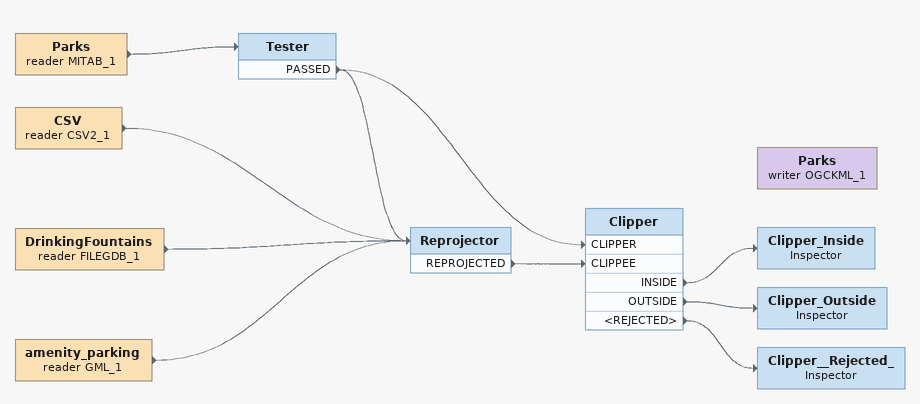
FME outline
Parks (reader MITAB_1)
    -> Tester
Tester
    PASSED -> Reprojector
    PASSED -> Clipper [CLIPPER]
CSV (reader CSV2_1)
    -> Reprojector
DrinkingFountains (reader FILEGDB_1)
    -> Reprojector
amenity_parking (reader GML_1)
    -> Reprojector
Reprojector
    REPROJECTED -> Clipper [CLIPPEE]
Clipper
    INSIDE -> Clipper_Inside
    OUTSIDE -> Clipper_Outside
    <REJECTED> -> Clipper__Rejected_
Clipper_Inside: Inspector
Clipper_Outside: Inspector
Clipper__Rejected_: Inspector
Parks (writer OGCKML_1)
